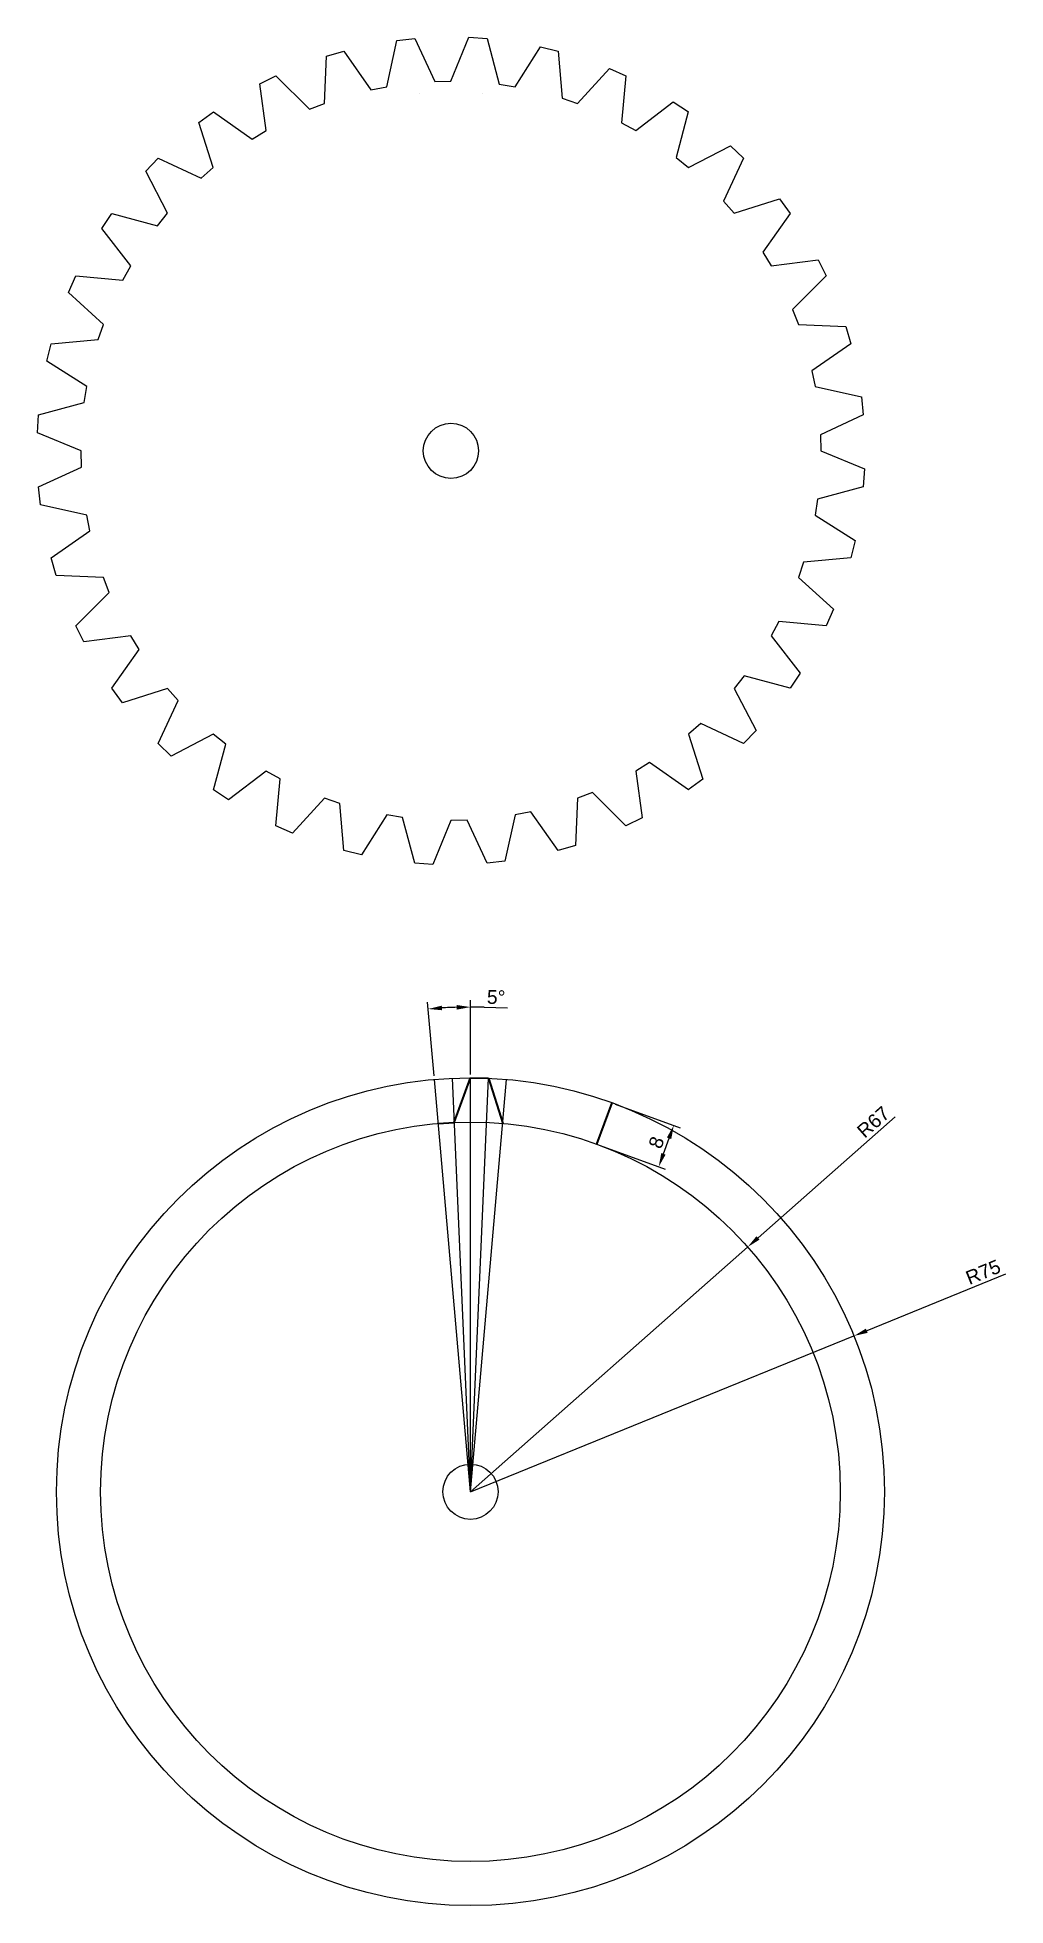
# Model space of a CAD drawing. Header units: millimetres. Extents: x 2275 to 2450, y 2137 to 2476.
import ezdxf

# ---------------------------------------------------------------- set-up
doc = ezdxf.new("R2010")
doc.units = ezdxf.units.MM
doc.styles.get("Standard").update_dxf_attribs({"font": 'arial.ttf'})
doc.dimstyles.new('ISO-25', dxfattribs={"dimtxt": 2.5, "dimasz": 2.5, "dimexe": 1.25, "dimexo": 0.625, "dimtad": 1, "dimtxsty": 'Standard', "dimcen": 2.5, "dimadec": 0, "dimazin": 0, "dimtfac": 1, "dimtmove": 0, "dimatfit": 3, "dimfxl": 1, "dimarcsym": 0})

# ---------------------------------------------------------------- blocks, each defined once
blk = doc.blocks.new('*U9')
for p, q in [((-6.54, 3.78), (-2.92, -4)), ((0, -3.93), (3.27, 4)), ((3.27, 4), (6.54, 3.78)), ((-2.92, -4), (0, -3.93))]:
    blk.add_line(p, q)
blk = doc.blocks.new('*U10')
at = {"color": 0, "linetype": 'ByBlock', "lineweight": -2, "transparency": 16777216}
for p, rotation in [((2337.38, 2470.74), 9.999999999999977), ((2362.02, 2470.74), 350.0000000000001), ((2325.44, 2467.54), 19.99999999999999), ((2373.96, 2467.54), 340), ((2314.23, 2462.31), 30.00000000000001), ((2385.16, 2462.31), 329.9999999999999), ((2304.1, 2455.22), 40.00000000000001), ((2395.29, 2455.22), 320), ((2295.36, 2446.48), 50), ((2404.04, 2446.48), 309.9999999999999), ((2288.27, 2436.35), 60.00000000000001), ((2411.13, 2436.35), 299.9999999999999), ((2283.04, 2425.15), 70), ((2416.35, 2425.15), 290.0000000000001), ((2279.84, 2413.2), 80.00000000000001), ((2419.55, 2413.2), 280), ((2278.77, 2400.88), 90), ((2420.63, 2400.88), 270), ((2279.84, 2388.57), 99.99999999999999), ((2419.55, 2388.57), 259.9999999999999), ((2283.04, 2376.62), 110), ((2416.35, 2376.62), 250), ((2288.27, 2365.42), 120), ((2411.13, 2365.42), 240), ((2295.36, 2355.29), 130), ((2404.04, 2355.29), 230), ((2304.1, 2346.55), 140), ((2395.29, 2346.55), 220), ((2314.23, 2339.46), 150), ((2385.16, 2339.46), 209.9999999999999), ((2325.44, 2334.23), 160.0000000000001), ((2373.96, 2334.23), 200), ((2337.38, 2331.03), 170), ((2362.02, 2331.03), 190), ((2349.7, 2329.95), 180)]:
    blk.add_blockref('*U9', p, dxfattribs=dict(at, rotation=rotation))
blk.add_blockref('*U9', (2349.7, 2471.82), dxfattribs=at)
blk = doc.blocks.new('*D19')
at = {"color": 0, "lineweight": -2, "transparency": 16777216}
for p, q in [((2346.64, 2287.61), (2345.47, 2301)), ((2353.24, 2287.89), (2353.24, 2301.34)), ((2355.74, 2300.05), (2359.95, 2299.93))]:
    blk.add_line(p, q, dxfattribs=at)
for start, end in [(91.6312, 93.3688), (88.3688, 90)]:
    blk.add_arc((2353.24, 2212.27), 87.82, start, end, dxfattribs=at)
at = {"color": 0, "lineweight": 35, "transparency": 16777216}
for points in [[(2348.11, 2299.52), (2348.04, 2300.35), (2345.58, 2299.75)], [(2350.73, 2300.47), (2350.74, 2299.63), (2353.24, 2300.09)]]:
    blk.add_solid(points, dxfattribs=at)
at = {"layer": 'Defpoints', "color": 0, "lineweight": 35, "transparency": 16777216}
for p in [(2348.13, 2299.94), (2346.7, 2286.98), (2353.24, 2287.27), (2353.24, 2212.27), (2353.24, 2212.27)]:
    blk.add_point(p, dxfattribs=at)
at = {"color": 0, "lineweight": 35, "transparency": 16777216, "insert": (2357.89, 2301.89), "char_height": 2.5, "attachment_point": 5, "rotation": 358.3688}
blk.add_mtext('5°', dxfattribs=at)
blk = doc.blocks.new('*D20')
at = {"color": 0, "lineweight": -2, "transparency": 16777216}
for p, q in [((2379.47, 2282.53), (2391.26, 2278.24)), ((2388.2, 2273.5), (2389.23, 2276.32)), ((2376.74, 2275.01), (2388.52, 2270.73))]:
    blk.add_line(p, q, dxfattribs=at)
at = {"color": 0, "lineweight": 35, "transparency": 16777216}
for points in [[(2388.83, 2276.46), (2389.62, 2276.18), (2390.08, 2278.67)], [(2387.81, 2273.65), (2388.59, 2273.36), (2387.34, 2271.15)]]:
    blk.add_solid(points, dxfattribs=at)
at = {"layer": 'Defpoints', "color": 0, "lineweight": 35, "transparency": 16777216}
for p in [(2378.89, 2282.75), (2390.08, 2278.67), (2376.15, 2275.23)]:
    blk.add_point(p, dxfattribs=at)
at = {"color": 0, "lineweight": 35, "transparency": 16777216, "insert": (2386.93, 2275.56), "char_height": 2.5, "attachment_point": 5, "rotation": 70}
blk.add_mtext('8', dxfattribs=at)
blk = doc.blocks.new('*D21')
at = {"color": 0, "lineweight": -2, "transparency": 16777216}
for p, q in [((2430.21, 2280.22), (2405.34, 2258.26)), ((2353.24, 2212.27), (2403.46, 2256.61))]:
    blk.add_line(p, q, dxfattribs=at)
at = {"color": 0, "lineweight": 35, "transparency": 16777216}
blk.add_solid([(2405.06, 2258.58), (2405.61, 2257.95), (2403.46, 2256.61)], dxfattribs=at)
at = {"layer": 'Defpoints', "color": 0, "lineweight": 35, "transparency": 16777216}
for p in [(2403.46, 2256.61), (2353.24, 2212.27)]:
    blk.add_point(p, dxfattribs=at)
at = {"color": 0, "lineweight": 35, "transparency": 16777216, "insert": (2426.24, 2279.25), "char_height": 2.5, "attachment_point": 5, "rotation": 41.4372}
blk.add_mtext('R67', dxfattribs=at)
blk = doc.blocks.new('*D22')
at = {"color": 0, "lineweight": -2, "transparency": 16777216}
for p, q in [((2450.2, 2251.67), (2425.03, 2241.45)), ((2353.24, 2212.27), (2422.72, 2240.5))]:
    blk.add_line(p, q, dxfattribs=at)
at = {"color": 0, "lineweight": 35, "transparency": 16777216}
blk.add_solid([(2424.88, 2241.83), (2425.19, 2241.06), (2422.72, 2240.5)], dxfattribs=at)
at = {"layer": 'Defpoints', "color": 0, "lineweight": 35, "transparency": 16777216}
for p in [(2422.72, 2240.5), (2353.24, 2212.27)]:
    blk.add_point(p, dxfattribs=at)
at = {"color": 0, "lineweight": 35, "transparency": 16777216, "insert": (2446.13, 2252.07), "char_height": 2.5, "attachment_point": 5, "rotation": 22.1165}
blk.add_mtext('R75', dxfattribs=at)

msp = doc.modelspace()

# ---------------------------------------------------------------- linework, layer by layer
for p, q in [((2344.033, 2465.637), (2344.033, 2465.637)), ((2355.363, 2465.637), (2355.363, 2465.637)), ((2353.236, 2212.268), (2346.699, 2286.983)), ((2353.236, 2212.268), (2349.964, 2287.197)), ((2353.236, 2212.268), (2353.236, 2287.268)), ((2353.236, 2212.268), (2356.507, 2287.197)), ((2353.236, 2212.268), (2359.772, 2286.983))]:
    msp.add_line(p, q)
at = {"color": 242, "lineweight": 35, "true_color": 0xcd2027}
for p, q in [((2350.313, 2279.204), (2353.236, 2287.268)), ((2353.236, 2287.268), (2356.507, 2287.197)), ((2356.507, 2287.197), (2359.075, 2279.013)), ((2347.396, 2279.013), (2350.313, 2279.204))]:
    msp.add_line(p, q, dxfattribs=at)
at = {"lineweight": 35}
msp.add_line((2376.151, 2275.227), (2378.887, 2282.745), dxfattribs=at)
for centre, radius in [((2349.698, 2400.885), 5), ((2353.236, 2212.268), 75), ((2353.236, 2212.268), 67), ((2353.236, 2212.268), 5)]:
    msp.add_circle(centre, radius)

# ---------------------------------------------------------------- block references
msp.add_blockref('*U10', (0, 0))

# ---------------------------------------------------------------- dimensions: what is measured, and where the dimension line sits
dim = msp.add_angular_dim_2l(base=(2348.13, 2299.937), line1=((2353.236, 2212.268), (2353.236, 2287.268)), line2=((2353.236, 2212.268), (2346.699, 2286.983)), dimstyle='ISO-25', dxfattribs=at)
dim.commit()
dim.dimension.update_dxf_attribs({"geometry": '*D19', "text_midpoint": (2357.895, 2301.886)})
for mpoint, picture, middle in [((2403.464, 2256.609), '*D21', (2427.503, 2277.829)), ((2422.717, 2240.505), '*D22', (2446.844, 2250.31))]:
    dim = msp.add_radius_dim(center=(2353.236, 2212.268), mpoint=mpoint, dimstyle='ISO-25', dxfattribs=at)
    dim.commit()
    dim.dimension.update_dxf_attribs({"geometry": picture, "text_midpoint": middle, "dimtype": 164})
dim = msp.add_aligned_dim(p1=(2376.151, 2275.227), p2=(2378.887, 2282.745), distance=-11.912, dimstyle='ISO-25', dxfattribs=at)
dim.commit()
dim.dimension.update_dxf_attribs({"geometry": '*D20', "text_midpoint": (2386.926, 2275.563)})

doc.saveas('drawing.dxf')
